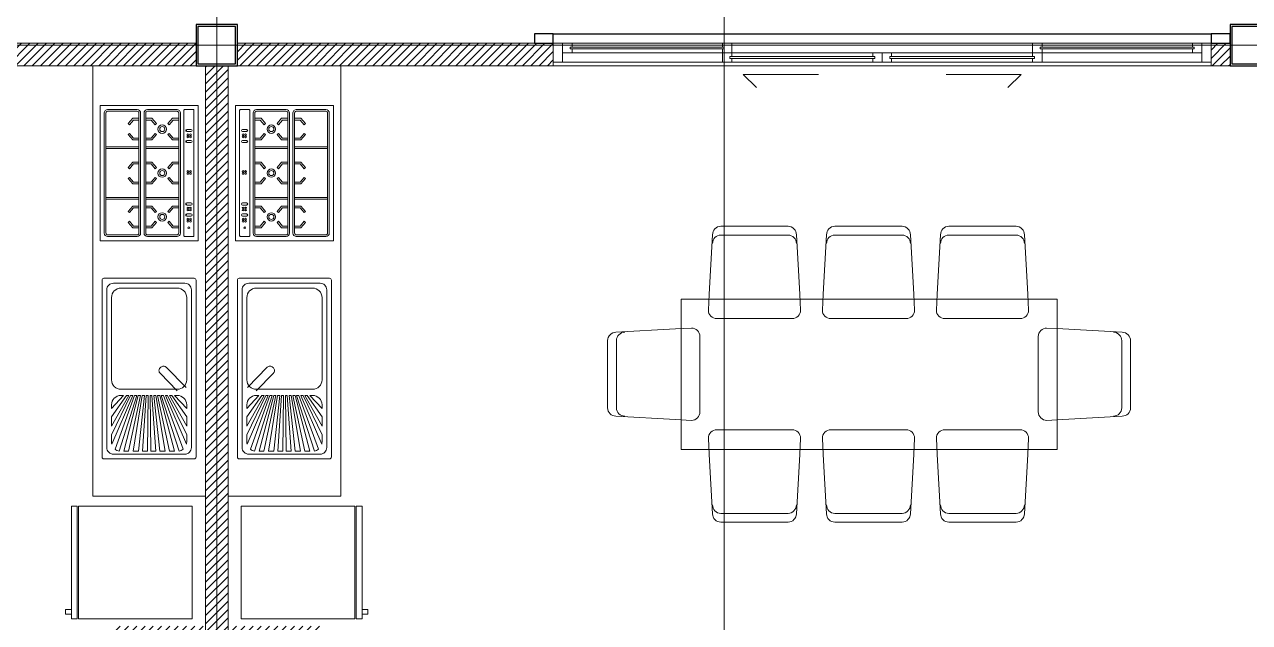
# Model space of a CAD drawing. Header units: millimetres. Extents: x 0 to 71617, y -15450 to 30894.
# Drawn here: x 35484 to 42000, y 24076 to 27257 of the extents above; entities that cross this region are included whole.
import ezdxf

# ---------------------------------------------------------------- set-up
doc = ezdxf.new("R2010")
doc.units = ezdxf.units.MM
doc.linetypes.add('CENTER2', pattern=[1.125, 0.75, -0.125, 0.125, -0.125])
doc.linetypes.add('HIDDEN', pattern=[0.375, 0.25, -0.125])
for name, color, linetype, lineweight in [('axis', 40, 'CENTER2', 5), ('Brick Wall', 33, 'Continuous', 15), ('DIM2', 4, 'Continuous', 5), ('Furniture', 36, 'Continuous', 5), ('Hatch', 8, 'Continuous', 5), ('LINE-DETAIL-SAKURA', 2, 'Continuous', 30), ('Sanitary', 141, 'Continuous', 5), ('Wall Brick', 5, 'Continuous', 15), ('Window', 133, 'Continuous', 5)]:
    doc.layers.add(name, color=color, linetype=linetype, lineweight=lineweight)
for name, color, linetype in [('COL', 5, 'Continuous'), ('Wall', 7, 'Continuous'), ('WINDOW-PLAN-SWING', 8, 'Continuous')]:
    doc.layers.add(name, color=color, linetype=linetype)
pattern_1 = [(45, (-2110, -10510), (-22.097087, 22.097087), [])]

# ---------------------------------------------------------------- blocks, each defined once
blk = doc.blocks.new('ergh')
at = {"layer": 'Furniture'}
for p, q in [((12.813, 138.169, 0), (12.813, 138.769, 0)), ((12.813, 138.769, 0), (12.8436, 138.769, 0)), ((12.8436, 138.769, 0), (12.8436, 138.169, 0)), ((12.8511, 138.169, 0), (12.8511, 138.769, 0)), ((12.8511, 138.769, 0), (13.4559, 138.769, 0)), ((13.4559, 138.769, 0), (13.4559, 138.169, 0)), ((12.813, 138.2187, 0), (12.7821, 138.2187, 0)), ((12.7821, 138.2187, 0), (12.7821, 138.1939, 0)), ((12.813, 138.1939, 0), (12.813, 138.2187, 0)), ((12.7821, 138.1939, 0), (12.813, 138.1939, 0)), ((12.8436, 138.169, 0), (12.813, 138.169, 0)), ((13.4559, 138.169, 0), (12.8511, 138.169, 0))]:
    blk.add_line(p, q, dxfattribs=at)
blk = doc.blocks.new('qrwet')
at = {"layer": 'Furniture', "linetype": 'ByBlock', "elevation": 0}
for points in [[(12.4751, 139.3926), (12.4751, 140.3326, 0.414214), (12.4651, 140.3426), (11.9851, 140.3426, 0.414214), (11.9751, 140.3326), (11.9751, 139.3926, 0.414214), (11.9851, 139.3826), (12.4651, 139.3826, 0.414214)], [(12.0658, 140.3017, 0.121125), (12.044, 140.2918), (12.1479, 140.0054), (12.1601, 140.0054)], [(12.3845, 140.3017, -0.121125), (12.4062, 140.2918), (12.3024, 140.0054), (12.2901, 140.0054)], [(12.1264, 140.0054), (12.0251, 140.2149), (12.0251, 140.2526, -0.061214), (12.0266, 140.2647), (12.1386, 140.0054)], [(12.3239, 140.0054), (12.4251, 140.2149), (12.4251, 140.2526, 0.061214), (12.4236, 140.2647), (12.3116, 140.0054)], [(12.0251, 140.0554), (12.0251, 140.0757), (12.0895, 140.0054), (12.0751, 140.0054, -0.414214)], [(12.4251, 140.0554), (12.4251, 140.0757), (12.3607, 140.0054), (12.3751, 140.0054, 0.414214)], [(12.4251, 139.4846), (12.4251, 139.9226, 0.414214), (12.3751, 139.9726), (12.0751, 139.9726, 0.414214), (12.0251, 139.9226), (12.0251, 139.4846, 0.414214), (12.0751, 139.4346), (12.3751, 139.4346, 0.414214)]]:
    blk.add_lwpolyline(points, format="xyb", close=True, dxfattribs=at)
for points in [[(12.4501, 139.4546), (12.4501, 140.2826, 0.414214), (12.4151, 140.3176), (12.0351, 140.3176, 0.414214), (12.0001, 140.2826), (12.0001, 139.4546)], [(12.4501, 140.2826), (12.4501, 139.4436, -0.414214), (12.4151, 139.4086), (12.0351, 139.4086, -0.414214), (12.0001, 139.4436), (12.0001, 140.2826)], [(12.0281, 139.9641), (12.1341, 139.8555, 0.414214), (12.1624, 139.8551), (12.1665, 139.8592, 0.414214), (12.1669, 139.8874), (12.0753, 139.9813, 0.414214)]]:
    blk.add_lwpolyline(points, format="xyb", dxfattribs=at)
for points in [[(12.1801, 140.0054), (12.1162, 140.3026), (12.0901, 140.3026), (12.1679, 140.0054)], [(12.2001, 140.0054), (12.1685, 140.3026), (12.1401, 140.3026), (12.1886, 140.0054)], [(12.2162, 140.3026), (12.1901, 140.3026), (12.2101, 140.0054), (12.2201, 140.0054)], [(12.2341, 140.3026), (12.2601, 140.3026), (12.2401, 140.0054), (12.2301, 140.0054)], [(12.2501, 140.0054), (12.2818, 140.3026), (12.3101, 140.3026), (12.2616, 140.0054)], [(12.2701, 140.0054), (12.3341, 140.3026), (12.3601, 140.3026), (12.2824, 140.0054)], [(12.1041, 140.0054), (12.0251, 140.1193), (12.0251, 140.1697), (12.1171, 140.0054)], [(12.3462, 140.0054), (12.4251, 140.1193), (12.4251, 140.1697), (12.3332, 140.0054)]]:
    blk.add_lwpolyline(points, close=True, dxfattribs=at)
blk = doc.blocks.new('reth')
at = {"layer": 'Furniture', "linetype": 'ByBlock'}
for p, q in [((12.4057, 139.0734, 0), (12.4116, 139.0734, 0)), ((12.4057, 139.0152, 0), (12.4116, 139.0152, 0)), ((11.9816, 138.9864, 0), (12.1571, 138.9864, 0)), ((11.9816, 138.9774, 0), (12.1571, 138.9774, 0)), ((12.3686, 138.9864, 0), (12.1931, 138.9864, 0)), ((12.3686, 138.9774, 0), (12.1931, 138.9774, 0)), ((11.9816, 138.7179, 0), (12.1571, 138.7179, 0)), ((11.9816, 138.7089, 0), (12.1571, 138.7089, 0)), ((12.3686, 138.7179, 0), (12.1931, 138.7179, 0)), ((12.3686, 138.7089, 0), (12.1931, 138.7089, 0)), ((12.4057, 138.6828, 0), (12.4116, 138.6828, 0)), ((12.4057, 138.6246, 0), (12.4116, 138.6246, 0))]:
    blk.add_line(p, q, dxfattribs=at)
at = {"layer": 'Furniture', "linetype": 'ByBlock', "elevation": 0}
for points in [[(11.9501, 138.4876), (12.4721, 138.4876), (12.4721, 139.2076), (11.9501, 139.2076)], [(12.1571, 139.1296), (12.1571, 139.1386), (12.1241, 139.1386), (12.0999, 139.1104), (12.1068, 139.1045), (12.1282, 139.1296)], [(12.1931, 139.1296), (12.1931, 139.1386), (12.2262, 139.1386), (12.2503, 139.1104), (12.2435, 139.1045), (12.222, 139.1296)], [(12.3686, 139.1296), (12.3686, 139.1386), (12.3356, 139.1386), (12.3114, 139.1104), (12.3183, 139.1045), (12.3397, 139.1296)], [(12.1571, 139.033), (12.1571, 139.024), (12.1241, 139.024), (12.0999, 139.0521), (12.1068, 139.058), (12.1282, 139.033)], [(12.1931, 139.033), (12.1931, 139.024), (12.2262, 139.024), (12.2503, 139.0521), (12.2435, 139.058), (12.222, 139.033)], [(12.3686, 139.033), (12.3686, 139.024), (12.3356, 139.024), (12.3114, 139.0521), (12.3183, 139.058), (12.3397, 139.033)], [(12.1571, 138.8959), (12.1571, 138.9049), (12.1241, 138.9049), (12.0999, 138.8767), (12.1068, 138.8708), (12.1282, 138.8959)], [(12.1931, 138.8959), (12.1931, 138.9049), (12.2262, 138.9049), (12.2503, 138.8767), (12.2435, 138.8708), (12.222, 138.8959)], [(12.3686, 138.8959), (12.3686, 138.9049), (12.3356, 138.9049), (12.3114, 138.8767), (12.3183, 138.8708), (12.3397, 138.8959)], [(12.1571, 138.7993), (12.1571, 138.7903), (12.1241, 138.7903), (12.0999, 138.8185), (12.1068, 138.8243), (12.1282, 138.7993)], [(12.1931, 138.7993), (12.1931, 138.7903), (12.2262, 138.7903), (12.2503, 138.8185), (12.2435, 138.8243), (12.222, 138.7993)], [(12.3686, 138.7993), (12.3686, 138.7903), (12.3356, 138.7903), (12.3114, 138.8185), (12.3183, 138.8243), (12.3397, 138.7993)], [(12.1571, 138.6623), (12.1571, 138.6713), (12.1241, 138.6713), (12.0999, 138.6431), (12.1068, 138.6373), (12.1282, 138.6623)], [(12.1931, 138.6623), (12.1931, 138.6713), (12.2262, 138.6713), (12.2503, 138.6431), (12.2435, 138.6373), (12.222, 138.6623)], [(12.3686, 138.6623), (12.3686, 138.6713), (12.3356, 138.6713), (12.3114, 138.6431), (12.3183, 138.6373), (12.3397, 138.6623)], [(12.1571, 138.5657), (12.1571, 138.5567), (12.1241, 138.5567), (12.0999, 138.5849), (12.1068, 138.5908), (12.1282, 138.5657)], [(12.1931, 138.5657), (12.1931, 138.5567), (12.2262, 138.5567), (12.2503, 138.5849), (12.2435, 138.5908), (12.222, 138.5657)], [(12.3686, 138.5657), (12.3686, 138.5567), (12.3356, 138.5567), (12.3114, 138.5849), (12.3183, 138.5908), (12.3397, 138.5657)]]:
    blk.add_lwpolyline(points, close=True, dxfattribs=at)
for points in [[(11.9906, 138.5101), (12.1481, 138.5101, 0.414214), (12.1661, 138.5281), (12.1661, 139.1671, 0.414214), (12.1481, 139.1851), (11.9906, 139.1851, 0.414214), (11.9726, 139.1671), (11.9726, 138.5281, 0.414214)], [(11.9906, 138.5191), (12.1481, 138.5191, 0.414214), (12.1571, 138.5281), (12.1571, 139.1671, 0.414214), (12.1481, 139.1761), (11.9906, 139.1761, 0.414214), (11.9816, 139.1671), (11.9816, 138.5281, 0.414214)], [(12.3596, 138.5101), (12.2021, 138.5101, -0.414214), (12.1841, 138.5281), (12.1841, 139.1671, -0.414214), (12.2021, 139.1851), (12.3596, 139.1851, -0.414214), (12.3776, 139.1671), (12.3776, 138.5281, -0.414214)], [(12.3596, 138.5191), (12.2021, 138.5191, -0.414214), (12.1931, 138.5281), (12.1931, 139.1671, -0.414214), (12.2021, 139.1761), (12.3596, 139.1761, -0.414214), (12.3686, 139.1671), (12.3686, 138.5281, -0.414214)], [(12.4451, 138.5101), (12.4001, 138.5101, -0.414214), (12.3956, 138.5146), (12.3956, 139.1806, -0.414214), (12.4001, 139.1851), (12.4451, 139.1851, -0.414214), (12.4496, 139.1806), (12.4496, 138.5146, -0.414214)], [(12.4339, 139.0678, 1), (12.4339, 139.0791), (12.4114, 139.0791, 1), (12.4114, 139.0678)], [(12.4339, 139.0096, 1), (12.4339, 139.0209), (12.4114, 139.0209, 1), (12.4114, 139.0096)], [(12.4339, 138.6772, 1), (12.4339, 138.6885), (12.4114, 138.6885, 1), (12.4114, 138.6772)], [(12.4339, 138.619, 1), (12.4339, 138.6303), (12.4114, 138.6303, 1), (12.4114, 138.619)]]:
    blk.add_lwpolyline(points, format="xyb", close=True, dxfattribs=at)
at = {"layer": 'Furniture', "linetype": 'ByBlock'}
for centre, radius in [((12.2809, 139.0813, 0), 0.0225), ((12.2809, 139.0813, 0), 0.0135), ((12.4175, 139.0512, 0), 0.0045), ((12.4175, 139.04, 0), 0.0045), ((12.4309, 139.0512, 0), 0.0045), ((12.4309, 139.04, 0), 0.0045), ((12.2809, 138.8476, 0), 0.0225), ((12.2809, 138.8476, 0), 0.0135), ((12.4175, 138.8566, 0), 0.0045), ((12.4175, 138.8454, 0), 0.0045), ((12.4309, 138.8566, 0), 0.0045), ((12.4309, 138.8454, 0), 0.0045), ((12.2809, 138.614, 0), 0.0225), ((12.2809, 138.614, 0), 0.0135), ((12.4175, 138.662, 0), 0.0045), ((12.4175, 138.6508, 0), 0.0045), ((12.4175, 138.6024, 0), 0.0045), ((12.4309, 138.662, 0), 0.0045), ((12.4309, 138.6508, 0), 0.0045), ((12.4309, 138.6024, 0), 0.0045), ((12.4175, 138.5912, 0), 0.0045), ((12.4226, 138.5569, 0), 0.0045), ((12.4309, 138.5912, 0), 0.0045)]:
    blk.add_circle(centre, radius, dxfattribs=at)
blk = doc.blocks.new('GRIDLINE-GF')
at = {"layer": 'axis'}
for p, q in [((13300, -6362.2, -0.1), (13300, 12546.8)), ((16000, -6362.2, -0.1), (16000, 12546.8)), ((48410, 10000), (-4020, 10000))]:
    blk.add_line(p, q, dxfattribs=at)
blk = doc.blocks.new('nhyuhgf')
at = {"layer": 'Brick Wall'}
blk.add_lwpolyline([(0, 0.22), (-3.5, 0.22), (-3.5, 0.1), (0, 0.1)], close=True, dxfattribs=at)
at = {"layer": 'Wall'}
for points in [[(-3.6, 0.27), (-3.5, 0.27), (-3.5, 0.22), (-3.6, 0.22)], [(0, 0.27), (0.1, 0.27), (0.1, 0.22), (0, 0.22)]]:
    blk.add_lwpolyline(points, close=True, dxfattribs=at)
blk.add_lwpolyline([(0, 0.27), (-3.5, 0.27)], dxfattribs=at)
at = {"layer": 'Window'}
for points in [[(0, 0.22), (-3.5, 0.22), (-3.5, 0.12), (0, 0.12)], [(-3.45, 0.22), (-3.5, 0.22), (-3.5, 0.12), (-3.45, 0.12)], [(-2.59, 0.2), (-3.41, 0.2), (-3.41, 0.19), (-2.59, 0.19)], [(-0.91, 0.2), (-0.09, 0.2), (-0.09, 0.19), (-0.91, 0.19)], [(-0.05, 0.22), (0, 0.22), (0, 0.12), (-0.05, 0.12)], [(-1.79, 0.15), (-2.56, 0.15), (-2.56, 0.14), (-1.79, 0.14)], [(-1.71, 0.15), (-0.94, 0.15), (-0.94, 0.14), (-1.71, 0.14)]]:
    blk.add_lwpolyline(points, close=True, dxfattribs=at)
for points in [[(-3.4, 0.2), (-3.4, 0.22), (-3.45, 0.22), (-3.45, 0.17), (-3.4, 0.17), (-3.4, 0.19)], [(-2.6, 0.2), (-2.6, 0.22), (-3.4, 0.22), (-3.4, 0.2)], [(-2.6, 0.2), (-2.6, 0.22), (-2.55, 0.22), (-2.55, 0.17), (-2.6, 0.17), (-2.6, 0.19)], [(-0.9, 0.2), (-0.9, 0.22), (-0.95, 0.22), (-0.95, 0.17), (-0.9, 0.17), (-0.9, 0.19)], [(-0.9, 0.2), (-0.9, 0.22), (-0.1, 0.22), (-0.1, 0.2)], [(-0.1, 0.2), (-0.1, 0.22), (-0.05, 0.22), (-0.05, 0.17), (-0.1, 0.17), (-0.1, 0.19)], [(-3.4, 0.19), (-3.4, 0.17), (-2.6, 0.17), (-2.6, 0.19)], [(-2.55, 0.14), (-2.55, 0.12), (-2.6, 0.12), (-2.6, 0.17), (-2.55, 0.17), (-2.55, 0.15)], [(-2.55, 0.15), (-2.55, 0.17), (-1.8, 0.17), (-1.8, 0.15)], [(-1.8, 0.14), (-1.8, 0.12), (-2.55, 0.12), (-2.55, 0.14)], [(-1.8, 0.15), (-1.8, 0.17), (-1.75, 0.17), (-1.75, 0.12), (-1.8, 0.12), (-1.8, 0.14)], [(-1.7, 0.14), (-1.7, 0.12), (-1.75, 0.12), (-1.75, 0.17), (-1.7, 0.17), (-1.7, 0.15)], [(-1.7, 0.15), (-1.7, 0.17), (-0.95, 0.17), (-0.95, 0.15)], [(-0.95, 0.14), (-0.95, 0.12), (-1.7, 0.12), (-1.7, 0.14)], [(-0.95, 0.15), (-0.95, 0.17), (-0.9, 0.17), (-0.9, 0.12), (-0.95, 0.12), (-0.95, 0.14)], [(-0.1, 0.19), (-0.1, 0.17), (-0.9, 0.17), (-0.9, 0.19)]]:
    blk.add_lwpolyline(points, dxfattribs=at)
at = {"layer": 'WINDOW-PLAN-SWING', "lineweight": 9}
for points in [[(-2.0892, 0.0549), (-2.4892, 0.0549), (-2.4184, -0.0158)], [(-1.4108, 0.0549), (-1.0108, 0.0549), (-1.0816, -0.0158)]]:
    blk.add_lwpolyline(points, dxfattribs=at)
blk = doc.blocks.new('2D WALL G.F')
at = {"layer": 'Hatch'}
h = blk.add_hatch(dxfattribs=at)
h.set_pattern_fill('LINE', color=256, scale=250, angle=45, style=0)
h.set_pattern_definition(pattern_1)
h.paths.add_polyline_path([(9150, 3370), (9590, 3370), (9590, 3290), (9730, 3290), (9730, 3390), (10390, 3390), (10390, 3510), (9150, 3510)])
h.paths.add_polyline_path([(8070, 3370), (8070, 3370), (8000, 3370), (8000, 3510), (8550, 3510), (8550, 3370)])
h.paths.add_polyline_path([(8110, 1210), (9730, 1210), (9730, 2490), (9590, 2490), (9590, 1340), (8110, 1340)])
h.paths.add_polyline_path([(9210.2, -2590), (9210, 110), (9730, 110), (9730, -10), (9330, -10), (9330, -2590)])
h.paths.add_polyline_path([(9210, -3490), (9210, -3390), (9330, -3390), (9330, -3490)])
h.paths.add_polyline_path([(10610, 3510), (10710, 3510), (10710, 3390), (10610, 3390)])
h.paths.add_polyline_path([(14210, 3390), (15890, 3390), (15890, 3510), (14210, 3510)])
h.paths.add_polyline_path([(16060, 3390), (15940, 3390), (15940, 110), (16060, 110)])
h.paths.add_polyline_path([(15560, 110), (15560, 300), (15940, 300), (15940, 410), (15450, 410), (15450, 110)])
h.paths.add_polyline_path([(13190, -110), (13310, -110), (13310, -2890), (13190, -2890)])
h = blk.add_hatch(dxfattribs=at)
h.set_pattern_fill('LINE', color=256, scale=250, angle=45, style=0)
h.set_pattern_definition(pattern_1)
h.paths.add_polyline_path([(16440, 110), (16440, 300), (16060, 300), (16060, 410), (16550, 410), (16550, 110)])
h.paths.add_polyline_path([(17790, 3390), (16110, 3390), (16110, 3510), (17790, 3510)])
h.paths.add_polyline_path([(21390, 3510), (21290, 3510), (21290, 3390), (21390, 3390)])
h.paths.add_polyline_path([(22850, 3370), (22410, 3370), (22410, 3290), (22270, 3290), (22270, 3390), (21610, 3390), (21610, 3510), (22850, 3510)])
h.paths.add_polyline_path([(23930, 3370), (23450, 3370), (23450, 3510), (24000, 3510), (24000, 3370)])
h.paths.add_polyline_path([(23890, 1210), (22270, 1210), (22270, 2490), (22410, 2490), (22410, 1340), (23890, 1340)])
h.paths.add_polyline_path([(22790, -3490), (22790, -3390), (22670, -3390), (22670, -3490)])
h.paths.add_polyline_path([(22789.8, -2590), (22790, 110), (22270, 110), (22270, -10), (22670, -10), (22670, -2590)])
h.paths.add_polyline_path([(18810, -110), (18690, -110), (18690, -2890), (18810, -2890)])
at = {"layer": 'Hatch', "color": 3, "linetype": 'HIDDEN', "elevation": 7.9}
for points in [[(16000, -10500), (8000, -10500), (8000, 5500), (16000, 5500)], [(16000, -10500), (24000, -10500), (24000, 5500), (16000, 5500)]]:
    blk.add_lwpolyline(points, close=True, dxfattribs=at)
at = {"layer": 'Wall Brick'}
for points in [[(14210, 3390), (15890, 3390), (15890, 3510), (14210, 3510)], [(17790, 3390), (16110, 3390), (16110, 3510), (17790, 3510)], [(21390, 3510), (21290, 3510), (21290, 3390), (21390, 3390)], [(15940, 3390), (16060, 3390), (16060, 110), (15940, 110)], [(16060, 3390), (15940, 3390), (15940, 110), (16060, 110)]]:
    blk.add_lwpolyline(points, close=True, dxfattribs=at)
at = {"layer": 'Window', "color": 6, "extrusion": (0, 0, -1), "xscale": 1000, "yscale": 1000, "zscale": -1000}
blk.add_blockref('nhyuhgf', (-17790, 3290, 0), dxfattribs=at)
blk = doc.blocks.new('table 2000x800')
at = {"color": 0}
for p, q in [((-786.7, -211.9), (-786.7, -568.9)), ((-739.9, -211.9), (-739.9, -568.9)), ((739.9, -211.9), (739.9, -568.9)), ((786.7, -211.9), (786.7, -568.9)), ((-786.7, -818.3), (-786.7, -1175.3)), ((-739.9, -818.3), (-739.9, -1175.3)), ((739.9, -818.3), (739.9, -1175.3)), ((786.7, -818.3), (786.7, -1175.3)), ((-786.7, -1781.7), (-786.7, -1424.7)), ((-739.9, -1781.7), (-739.9, -1424.7)), ((739.9, -1781.7), (739.9, -1424.7)), ((786.7, -1781.7), (786.7, -1424.7))]:
    blk.add_line(p, q, dxfattribs=at)
for points in [[(-400, 0), (-400, -2000), (400, -2000), (400, 0), (-400, 0)], [(-426.3, -149.8), (-742, -167.3)], [(426.3, -149.8), (742, -167.3)], [(-742, -613.6), (-426.3, -631.1)], [(742, -613.6), (426.3, -631.1)], [(-426.3, -756.1), (-742, -773.7)], [(426.3, -756.1), (742, -773.7)], [(-742, -1219.9), (-426.3, -1237.5)], [(742, -1219.9), (426.3, -1237.5)], [(-742, -1380.1), (-426.3, -1362.5)], [(742, -1380.1), (426.3, -1362.5)], [(-426.3, -1843.9), (-742, -1826.3)], [(426.3, -1843.9), (742, -1826.3)]]:
    blk.add_lwpolyline(points, dxfattribs=at)
for points in [[(-426.3, -631.1), (-340.4, -635.9, 0.414214), (-295.8, -591.2), (-295.8, -189.6, 0.414214), (-340.4, -145), (-426.3, -149.8)], [(426.3, -631.1), (340.4, -635.9, -0.414214), (295.8, -591.2), (295.8, -189.6, -0.414214), (340.4, -145), (426.3, -149.8)], [(-426.3, -1237.5), (-340.4, -1242.2, 0.414214), (-295.8, -1197.6), (-295.8, -796, 0.414214), (-340.4, -751.4), (-426.3, -756.1)], [(426.3, -1237.5), (340.4, -1242.2, -0.414214), (295.8, -1197.6), (295.8, -796, -0.414214), (340.4, -751.4), (426.3, -756.1)], [(-426.3, -1362.5), (-340.4, -1357.8, -0.414214), (-295.8, -1402.4), (-295.8, -1804, -0.414214), (-340.4, -1848.6), (-426.3, -1843.9)], [(426.3, -1362.5), (340.4, -1357.8, 0.414214), (295.8, -1402.4), (295.8, -1804, 0.414214), (340.4, -1848.6), (426.3, -1843.9)]]:
    blk.add_lwpolyline(points, format="xyb", dxfattribs=at)
for centre, start, end in [((-742, -211.9), 90, 180), ((-695.3, -211.9), 90, 180), ((695.3, -211.9), 0, 90), ((742, -211.9), 0, 90), ((-742, -568.9), 180, 270), ((-695.3, -568.9), 180, 270), ((695.3, -568.9), 270, 0), ((742, -568.9), 270, 0), ((-742, -818.3), 90, 180), ((-695.3, -818.3), 90, 180), ((695.3, -818.3), 0, 90), ((742, -818.3), 0, 90), ((-742, -1175.3), 180, 270), ((-695.3, -1175.3), 180, 270), ((695.3, -1175.3), 270, 0), ((742, -1175.3), 270, 0), ((-742, -1424.7), 90, 180), ((-695.3, -1424.7), 90, 180), ((695.3, -1424.7), 0, 90), ((742, -1424.7), 0, 90), ((-742, -1781.7), 180, 270), ((-695.3, -1781.7), 180, 270), ((695.3, -1781.7), 270, 0), ((742, -1781.7), 270, 0)]:
    blk.add_arc(centre, 44.6, start, end, dxfattribs=at)
blk = doc.blocks.new('A$C6DA40E50')
at = {"color": 0}
for p, q in [((-0.1785, 1.3909), (0.1785, 1.3909)), ((-0.1785, 1.3441), (0.1785, 1.3441)), ((-0.1785, -1.3441), (0.1785, -1.3441)), ((-0.1785, -1.3909), (0.1785, -1.3909))]:
    blk.add_line(p, q, dxfattribs=at)
for points in [[(-0.2407, 1.0305), (-0.2231, 1.3463)], [(0.2231, 1.3463), (0.2407, 1.0305)], [(-0.2407, -1.0305), (-0.2231, -1.3463)], [(0.2231, -1.3463), (0.2407, -1.0305)]]:
    blk.add_lwpolyline(points, dxfattribs=at)
for points in [[(0.2407, 1.0305), (0.2454, 0.9446, -0.414214), (0.2008, 0.9), (-0.2008, 0.9, -0.414214), (-0.2454, 0.9446), (-0.2407, 1.0305)], [(0.2407, -1.0305), (0.2454, -0.9446, 0.414214), (0.2008, -0.9), (-0.2008, -0.9, 0.414214), (-0.2454, -0.9446), (-0.2407, -1.0305)]]:
    blk.add_lwpolyline(points, format="xyb", dxfattribs=at)
for centre, start, end in [((-0.1785, 1.3463), 90, 180), ((0.1785, 1.3463), 0, 90), ((-0.1785, 1.2995), 90, 180), ((0.1785, 1.2995), 0, 90), ((-0.1785, -1.2995), 180, 270), ((0.1785, -1.2995), 270, 0), ((-0.1785, -1.3463), 180, 270), ((0.1785, -1.3463), 270, 0)]:
    blk.add_arc(centre, 0.0446, start, end, dxfattribs=at)
at = {"color": 0, "xscale": 0.001, "yscale": 0.001, "zscale": 0.001}
blk.add_blockref('table 2000x800', (0, 1), dxfattribs=at)
blk = doc.blocks.new('FURNITURE-GF')
at = {"layer": 'Furniture', "xscale": 1000, "yscale": 1000, "zscale": 1000, "rotation": 90.00000000000007}
blk.add_blockref('A$C6DA40E50', (16770, 4750), dxfattribs=at)
blk = doc.blocks.new('Col-1')
at = {"layer": 'COL'}
for points in [[(-10, -10), (210, -10), (210, 210), (-10, 210)], [(0, 0), (200, 0), (200, 200), (0, 200)]]:
    blk.add_lwpolyline(points, close=True, dxfattribs=at)
blk = doc.blocks.new('COL-GF1')
at = {"layer": 'COL'}
for p in [(15900, 8700), (21400, 8700)]:
    blk.add_blockref('Col-1', p, dxfattribs=at)
blk = doc.blocks.new('FENCE1')
at = {"layer": 'Hatch', "color": 3}
for points in [[(18000, -100), (10000, -100), (10000, 15900), (18000, 15900)], [(18000, -100), (26000, -100), (26000, 15900), (18000, 15900)]]:
    blk.add_lwpolyline(points, close=True, dxfattribs=at)

msp = doc.modelspace()

# ---------------------------------------------------------------- linework, layer by layer
at = {"layer": 'Furniture', "elevation": 0}
for points in [[(35846.5, 27036.7), (36446.5, 27036.7), (36446.5, 24747.3), (35846.5, 24747.3)], [(37166.5, 27036.7), (36566.5, 27036.7), (36566.5, 24747.3), (37166.5, 24747.3)]]:
    msp.add_lwpolyline(points, close=True, dxfattribs=at)
at = {"layer": 'Hatch', "elevation": 0}
for points in [[(38296.5, 27206.7), (38196.5, 27206.7), (38196.5, 27156.7), (38296.5, 27156.7)], [(41896.5, 27206.7), (41796.5, 27206.7), (41796.5, 27156.7), (41896.5, 27156.7)]]:
    msp.add_lwpolyline(points, close=True, dxfattribs=at)
msp.add_lwpolyline([(38296.5, 27206.7), (41796.5, 27206.7)], dxfattribs=at)

# ---------------------------------------------------------------- block references
at = {"layer": 'DIM2'}
msp.add_blockref('GRIDLINE-GF', (23206.5, 17146.7, 0), dxfattribs=at)
at = {"layer": 'Furniture'}
msp.add_blockref('FURNITURE-GF', (23206.5, 20646.7, 0), dxfattribs=at)
at = {"layer": 'Furniture', "yscale": 1000, "zscale": 1000, "rotation": 180}
for p, xscale in [((48371.7, 165289.3, 0), 1000), ((24641.4, 165289.3, 0), -1000)]:
    msp.add_blockref('qrwet', p, dxfattribs=dict(at, xscale=xscale))
at = {"layer": 'LINE-DETAIL-SAKURA'}
for name, p in [('FENCE1', (18506.5, 13247.1, 15.9)), ('COL-GF1', (20506.5, 18346.7, 0))]:
    msp.add_blockref(name, p, dxfattribs=at)
at = {"layer": 'Sanitary', "color": 6, "yscale": 1000, "zscale": 1000}
for name, p, xscale in [('reth', (23935.4, -112380.9, 0), 1000), ('reth', (49077.7, -112380.9, 0), -1000), ('ergh', (22920.6, -114073.4, 0), 1000), ('ergh', (50092.5, -114073.4, 0), -1000)]:
    msp.add_blockref(name, p, dxfattribs=dict(at, xscale=xscale))
at = {"layer": 'Wall Brick', "color": 1}
msp.add_blockref('2D WALL G.F', (20506.5, 23646.7, 0), dxfattribs=at)

doc.saveas('drawing.dxf')
